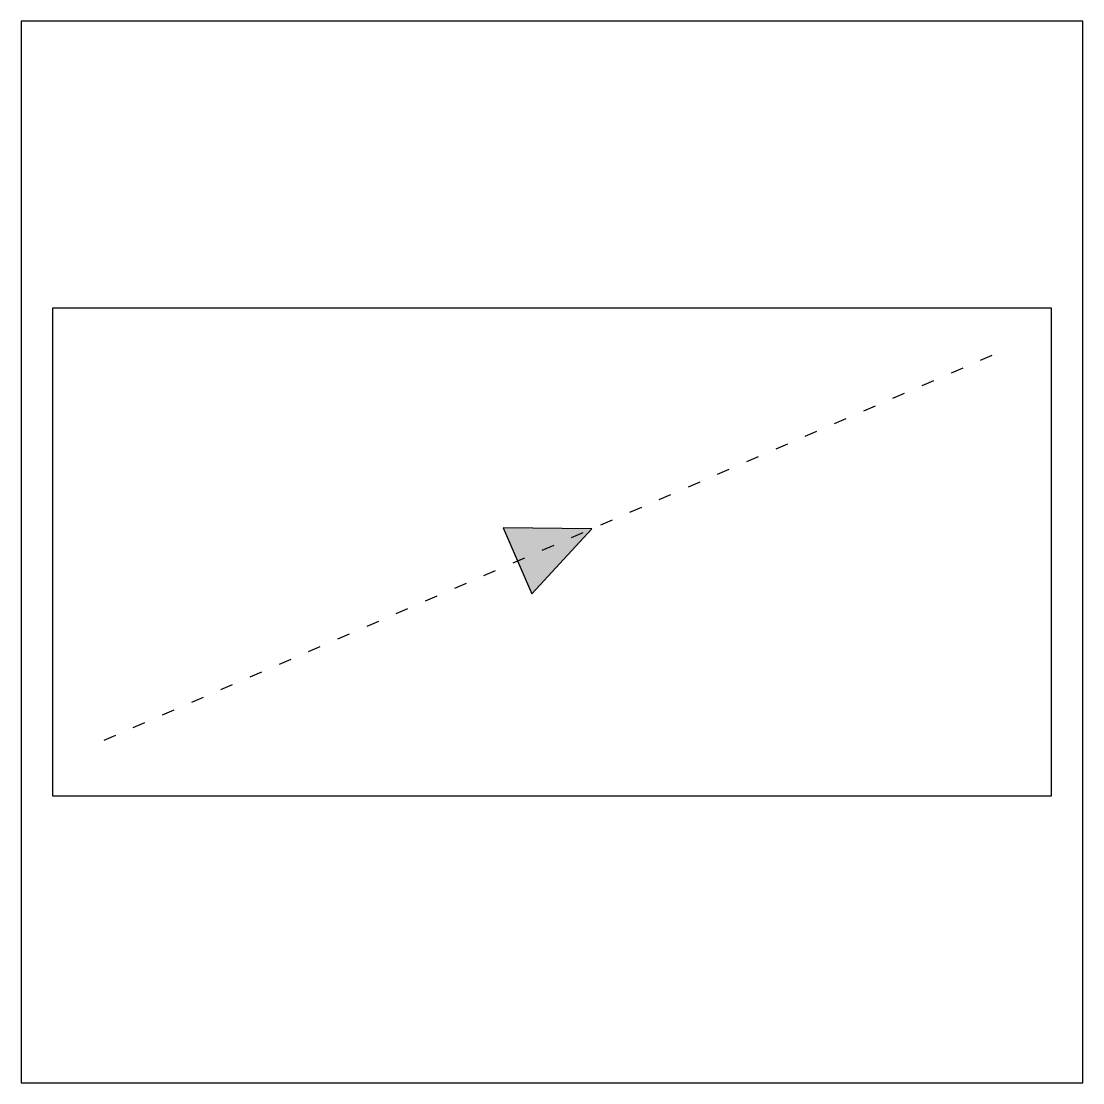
# Model space of a CAD drawing. Header units: millimetres. Extents: x 0 to 1000, y 0 to 1000.
import ezdxf

# ---------------------------------------------------------------- set-up
doc = ezdxf.new("R2010")
doc.units = ezdxf.units.MM
doc.linetypes.add('ACAD_ISO03W100', pattern=[30, 12, -18])
doc.layers.get('0').update_dxf_attribs({"color": 2})
doc.layers.add('1', color=1, linetype='Continuous')
doc.layers.add('3', color=7, linetype='Continuous')

msp = doc.modelspace()

# ---------------------------------------------------------------- hatches: boundary and pattern name
at = {"layer": '3'}
h = msp.add_hatch(color=256, dxfattribs=at)
h.paths.add_polyline_path([(537.5, 521.9), (454.1, 522.8), (467.6, 491.6)])
h.paths.add_polyline_path([(537.5, 521.9), (467.6, 491.6), (481.1, 460.5)])

# ---------------------------------------------------------------- linework, layer by layer
at = {"color": 2}
msp.add_lwpolyline([(0, 0), (1000, 0), (1000, 1000), (0, 1000)], close=True, dxfattribs=at)
at = {"layer": '1', "color": 1}
for p, q in [((970.7, 729.6), (29.3, 729.6)), ((29.3, 729.6), (29.3, 270.4)), ((970.7, 270.4), (970.7, 729.6)), ((29.3, 270.4), (970.7, 270.4))]:
    msp.add_line(p, q, dxfattribs=at)
at = {"layer": '3', "linetype": 'ACAD_ISO03W100'}
msp.add_line((78, 322.8), (915.3, 685.7), dxfattribs=at)
at = {"layer": '3'}
for p, q in [((454.1, 522.8), (481.1, 460.5)), ((537.5, 521.9), (454.1, 522.8)), ((537.5, 521.9), (481.1, 460.5))]:
    msp.add_line(p, q, dxfattribs=at)

doc.saveas('drawing.dxf')
